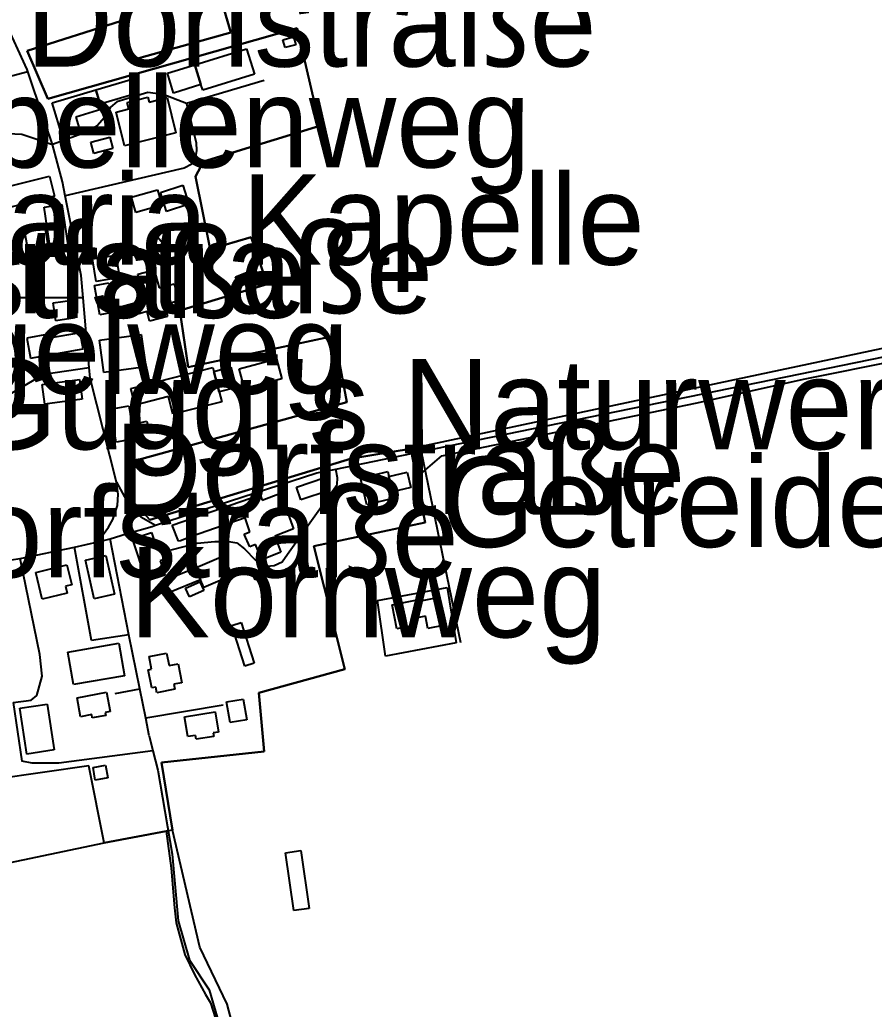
# Model space of a CAD drawing. Extents: x -3657 to 4700, y -7332 to 8131.
# Drawn here: x -2784.9 to -2374.4, y -1244 to -768.4 of the extents above; entities that cross this region are included whole.
import ezdxf

# ---------------------------------------------------------------- set-up
doc = ezdxf.new("R2010")
doc.units = 0
for name, color, linetype in [('OSM_BUILDING_DETACHED', 9, 'CONTINUOUS'), ('OSM_BUILDING_GARAGE', 9, 'CONTINUOUS'), ('OSM_BUILDING_HOUSE', 9, 'CONTINUOUS'), ('OSM_BUILDING_YES', 9, 'CONTINUOUS'), ('OSM_HIGHWAY_RESIDENTIAL', 8, 'CONTINUOUS'), ('OSM_HIGHWAY_SERVICE', 8, 'CONTINUOUS'), ('OSM_HIGHWAY_TRACK', 8, 'CONTINUOUS'), ('OSM_HIGHWAY_UNCLASSIFIED', 8, 'CONTINUOUS'), ('OSM_LABELS', 8, 'CONTINUOUS'), ('OSM_LANDUSE_FARMLAND', 3, 'CONTINUOUS'), ('OSM_LANDUSE_RESIDENTIAL', 3, 'CONTINUOUS')]:
    doc.layers.add(name, color=color, linetype=linetype)

msp = doc.modelspace()

# ---------------------------------------------------------------- linework, layer by layer
at = {"layer": 'OSM_BUILDING_DETACHED'}
for p, q in [((-2594.603808, -1048.174083), (-2583.325714, -1045.927946)), ((-2583.325714, -1045.927946), (-2580.655984, -1059.349174)), ((-2606.033592, -1049.57514), (-2594.770666, -1047.329002)), ((-2603.7355, -1061.094934), (-2606.033592, -1049.57514)), ((-2594.770666, -1047.329002), (-2594.603808, -1048.174083)), ((-2589.924196, -1055.112647), (-2596.363403, -1056.391389)), ((-2588.756189, -1060.9615), (-2589.924196, -1055.112647)), ((-2595.741478, -1059.504846), (-2603.7355, -1061.094934)), ((-2596.363403, -1056.391389), (-2595.741478, -1059.504846)), ((-2580.655984, -1059.349174), (-2588.756189, -1060.9615))]:
    msp.add_line(p, q, dxfattribs=at)
at = {"layer": 'OSM_BUILDING_GARAGE'}
for p, q in [((-2607.558068, -987.950911), (-2598.798015, -985.871566)), ((-2605.806058, -995.367613), (-2607.558068, -987.950911)), ((-2598.798015, -985.871566), (-2597.046005, -993.299387)), ((-2597.046005, -993.299387), (-2605.806058, -995.367613))]:
    msp.add_line(p, q, dxfattribs=at)
at = {"layer": 'OSM_BUILDING_HOUSE'}
for p, q in [((-2621.12667, -988.684798), (-2608.111734, -985.615818)), ((-2618.10047, -1001.505573), (-2621.12667, -988.684798)), ((-2608.111734, -985.615818), (-2607.558068, -987.950911)), ((-2607.558068, -987.950911), (-2605.806058, -995.367613)), ((-2605.085534, -998.436593), (-2618.10047, -1001.505573)), ((-2605.806058, -995.367613), (-2605.085534, -998.436593))]:
    msp.add_line(p, q, dxfattribs=at)
at = {"layer": 'OSM_BUILDING_YES'}
for p, q in [((-2658.472557, -777.959292), (-2653.345462, -776.558236)), ((-2657.433486, -781.773278), (-2658.472557, -777.959292)), ((-2653.345462, -776.558236), (-2652.30639, -780.383342)), ((-2700.801436, -790.023942), (-2675.985079, -782.295894)), ((-2675.985079, -782.295894), (-2672.177679, -794.505097)), ((-2652.30639, -780.383342), (-2657.433486, -781.773278)), ((-2713.945308, -794.127035), (-2700.801436, -790.023942)), ((-2710.95703, -803.600842), (-2713.945308, -794.127035)), ((-2697.858665, -799.475511), (-2700.801436, -790.023942)), ((-2700.801436, -790.023942), (-2697.858665, -799.475511)), ((-2748.295333, -802.11083), (-2731.472998, -797.129298)), ((-2731.472998, -797.129298), (-2729.447947, -803.967786)), ((-2672.177679, -794.505097), (-2697.001621, -802.233145)), ((-2769.31946, -808.393344), (-2748.295333, -802.11083)), ((-2746.262698, -808.949318), (-2748.295333, -802.11083)), ((-2748.295333, -802.11083), (-2746.262698, -808.949318)), ((-2697.858665, -799.475511), (-2710.95703, -803.600842)), ((-2697.001621, -802.233145), (-2697.858665, -799.475511)), ((-2764.435067, -824.616683), (-2769.31946, -808.393344)), ((-2729.447947, -803.967786), (-2746.262698, -808.949318)), ((-2733.300853, -808.081998), (-2723.35004, -805.62459)), ((-2732.519654, -811.239934), (-2733.300853, -808.081998)), ((-2723.35004, -805.62459), (-2722.781205, -807.926325)), ((-2722.781205, -807.926325), (-2714.089413, -805.780263)), ((-2714.089413, -805.780263), (-2709.880037, -822.815326)), ((-2745.53459, -811.428965), (-2758.003444, -815.176234)), ((-2746.262698, -808.949318), (-2745.53459, -811.428965)), ((-2738.594807, -812.741065), (-2732.519654, -811.239934)), ((-2734.597796, -828.919927), (-2738.594807, -812.741065)), ((-2758.003444, -815.176234), (-2755.932886, -822.0592)), ((-2755.932886, -822.0592), (-2764.435067, -824.616683)), ((-2709.880037, -822.815326), (-2734.597796, -828.919927)), ((-2750.699608, -827.174167), (-2741.583085, -824.783476)), ((-2749.266144, -832.644957), (-2750.699608, -827.174167)), ((-2741.583085, -824.783476), (-2740.149622, -830.265386)), ((-2740.149622, -830.265386), (-2749.266144, -832.644957)), ((-2800.878404, -851.170032), (-2770.677079, -843.619896)), ((-2770.677079, -843.619896), (-2768.280389, -853.216019)), ((-2730.699383, -853.460647), (-2718.655258, -850.080322)), ((-2718.655258, -850.080322), (-2716.577116, -857.474784)), ((-2717.327978, -851.381302), (-2706.504951, -847.956499)), ((-2706.504951, -847.956499), (-2703.622856, -857.063363)), ((-2768.280389, -853.216019), (-2796.395987, -860.243538)), ((-2731.192373, -853.605201), (-2730.699383, -853.460647)), ((-2729.114231, -860.999663), (-2731.192373, -853.605201)), ((-2714.453467, -860.488167), (-2717.327978, -851.381302)), ((-2773.202705, -858.508897), (-2764.74603, -857.230155)), ((-2770.259934, -877.979129), (-2773.202705, -858.508897)), ((-2764.74603, -857.230155), (-2761.803259, -876.700387)), ((-2716.577116, -857.474784), (-2729.114231, -860.999663)), ((-2703.622856, -857.063363), (-2714.453467, -860.488167)), ((-2782.948737, -867.960466), (-2773.202705, -866.203586)), ((-2781.090544, -878.301594), (-2782.948737, -867.960466)), ((-2773.202705, -866.203586), (-2771.344512, -876.544714)), ((-2721.73455, -875.243734), (-2718.670427, -872.68625)), ((-2718.670427, -872.68625), (-2716.099295, -875.76635)), ((-2771.344512, -876.544714), (-2781.090544, -878.301594)), ((-2761.803259, -876.700387), (-2770.259934, -877.979129)), ((-2719.163417, -878.323833), (-2721.73455, -875.243734)), ((-2716.099295, -875.76635), (-2719.163417, -878.323833)), ((-2750.017006, -883.372083), (-2738.723743, -881.526247)), ((-2748.249827, -894.202469), (-2750.017006, -883.372083)), ((-2738.723743, -881.526247), (-2736.956564, -892.356633)), ((-2728.158589, -890.66647), (-2720.270749, -888.542647)), ((-2720.270749, -888.542647), (-2717.934735, -897.226971)), ((-2681.294202, -891.922973), (-2673.474622, -888.976307)), ((-2673.474622, -888.976307), (-2671.699858, -893.690972)), ((-2736.956564, -892.356633), (-2748.249827, -894.202469)), ((-2724.775919, -903.253736), (-2728.158589, -890.66647)), ((-2679.519438, -896.637637), (-2681.294202, -891.922973)), ((-2671.699858, -893.690972), (-2679.519438, -896.637637)), ((-2748.970351, -896.126141), (-2742.08366, -894.869638)), ((-2746.406803, -910.236777), (-2748.970351, -896.126141)), ((-2742.08366, -894.869638), (-2739.520112, -908.991394)), ((-2717.934735, -897.226971), (-2710.699158, -895.281059)), ((-2710.699158, -895.281059), (-2708.49208, -903.498364)), ((-2768.841639, -904.532477), (-2759.527921, -903.175899)), ((-2759.527921, -903.175899), (-2758.284069, -911.70455)), ((-2735.962999, -906.255999), (-2724.775919, -903.253736)), ((-2708.49208, -903.498364), (-2715.484954, -905.377559)), ((-2767.605372, -913.061128), (-2768.841639, -904.532477)), ((-2734.529536, -911.593355), (-2735.962999, -906.255999)), ((-2715.484954, -905.377559), (-2713.968061, -911.015141)), ((-2758.284069, -911.70455), (-2767.605372, -913.061128)), ((-2739.520112, -908.991394), (-2746.406803, -910.236777)), ((-2723.721679, -908.691167), (-2734.529536, -911.593355)), ((-2722.477827, -913.305757), (-2723.721679, -908.691167)), ((-2713.968061, -911.015141), (-2722.477827, -913.305757)), ((-2771.124562, -919.58827), (-2781.43943, -921.422987)), ((-2781.43943, -921.422987), (-2779.74051, -931.007989)), ((-2770.790846, -921.456345), (-2771.124562, -919.58827)), ((-2755.879795, -918.809906), (-2770.790846, -921.456345)), ((-2754.507007, -926.526834), (-2755.879795, -918.809906)), ((-2746.611583, -922.479338), (-2726.520345, -919.721704)), ((-2744.487934, -937.991031), (-2746.611583, -922.479338)), ((-2726.520345, -919.721704), (-2724.389111, -935.233396)), ((-2779.74051, -931.007989), (-2754.507007, -926.526834)), ((-2784.95862, -930.262983), (-2783.441727, -941.271281)), ((-2679.405671, -936.134075), (-2661.460835, -931.452769)), ((-2661.460835, -931.452769), (-2658.973132, -941.015533)), ((-2724.389111, -935.233396), (-2744.487934, -937.991031)), ((-2731.564012, -945.707959), (-2692.109644, -935.533623)), ((-2692.109644, -935.533623), (-2691.624238, -937.401698)), ((-2691.624238, -937.401698), (-2683.539202, -935.300113)), ((-2683.539202, -935.300113), (-2680.96807, -945.218701)), ((-2676.917968, -945.68572), (-2679.405671, -936.134075)), ((-2783.441727, -941.271281), (-2789.023891, -942.038526)), ((-2774.188685, -943.750928), (-2756.137666, -941.2824)), ((-2756.137666, -941.2824), (-2754.848308, -950.689491)), ((-2689.053106, -947.320285), (-2691.624238, -937.401698)), ((-2691.624238, -937.401698), (-2689.053106, -947.320285)), ((-2658.973132, -941.015533), (-2676.917968, -945.68572)), ((-2772.899326, -953.158019), (-2774.188685, -943.750928)), ((-2729.523792, -953.625037), (-2731.564012, -945.707959)), ((-2680.96807, -945.218701), (-2689.053106, -947.320285)), ((-2754.848308, -950.689491), (-2772.899326, -953.158019)), ((-2713.475071, -949.477467), (-2729.523792, -953.625037)), ((-2711.267993, -958.050595), (-2713.475071, -949.477467)), ((-2689.053106, -947.320285), (-2687.839592, -952.001591)), ((-2741.347967, -955.504232), (-2732.451394, -953.958622)), ((-2738.579638, -971.382867), (-2741.347967, -955.504232)), ((-2732.451394, -953.958622), (-2729.683065, -969.826138)), ((-2687.839592, -952.001591), (-2711.267993, -958.050595)), ((-2727.551832, -962.098091), (-2723.896121, -961.264129)), ((-2726.452085, -966.879473), (-2727.551832, -962.098091)), ((-2723.896121, -961.264129), (-2722.796374, -966.045511)), ((-2729.683065, -969.826138), (-2738.579638, -971.382867)), ((-2722.796374, -966.045511), (-2726.452085, -966.879473)), ((-2651.881661, -993.0214), (-2638.259968, -988.495766)), ((-2638.259968, -988.495766), (-2636.219748, -994.655965)), ((-2649.84144, -999.170479), (-2651.881661, -993.0214)), ((-2711.624463, -1011.357443), (-2669.416935, -996.701952)), ((-2669.416935, -996.701952), (-2668.400617, -999.248316)), ((-2668.400617, -999.248316), (-2659.549551, -995.990304)), ((-2659.549551, -995.990304), (-2653.44406, -1013.080965)), ((-2636.219748, -994.655965), (-2649.84144, -999.170479)), ((-2676.637342, -1007.888162), (-2701.832923, -1016.672561)), ((-2674.399926, -1014.50426), (-2676.637342, -1007.888162)), ((-2708.575509, -1019.085491), (-2711.624463, -1011.357443)), ((-2653.44406, -1013.080965), (-2662.393724, -1016.639202)), ((-2730.74489, -1017.873466), (-2721.567692, -1014.860083)), ((-2721.567692, -1014.860083), (-2719.497134, -1021.187075)), ((-2701.832923, -1016.672561), (-2707.688127, -1018.818623)), ((-2677.145501, -1015.727404), (-2674.399926, -1014.50426)), ((-2674.399926, -1021.832005), (-2677.145501, -1015.727404)), ((-2662.393724, -1016.639202), (-2659.450953, -1024.267174)), ((-2724.055395, -1038.244376), (-2730.74489, -1017.873466)), ((-2719.497134, -1021.187075), (-2716.205477, -1020.108484)), ((-2716.205477, -1020.108484), (-2713.877048, -1027.21384)), ((-2707.688127, -1018.818623), (-2708.575509, -1019.085491)), ((-2671.654351, -1020.708937), (-2674.399926, -1021.832005)), ((-2668.605398, -1028.036682), (-2671.654351, -1020.708937)), ((-2753.339, -1028.114519), (-2743.577798, -1025.89062)), ((-2743.577798, -1025.89062), (-2739.345669, -1044.460173)), ((-2713.877048, -1027.21384), (-2717.494836, -1028.403625)), ((-2700.460136, -1031.80619), (-2687.005301, -1026.146368)), ((-2687.005301, -1026.146368), (-2683.046212, -1035.564579)), ((-2659.450953, -1024.267174), (-2668.605398, -1028.036682)), ((-2777.214885, -1034.030089), (-2762.227989, -1030.416254)), ((-2762.227989, -1030.416254), (-2759.922313, -1040.012376)), ((-2749.099286, -1046.684071), (-2753.339, -1028.114519)), ((-2717.494836, -1028.403625), (-2715.219497, -1035.342189)), ((-2715.356018, -1037.821836), (-2700.460136, -1031.80619)), ((-2700.460136, -1031.80619), (-2698.017939, -1037.621685)), ((-2698.017939, -1037.621685), (-2700.460136, -1031.80619)), ((-2774.135593, -1046.850864), (-2777.214885, -1034.030089)), ((-2715.219497, -1035.342189), (-2724.055395, -1038.244376)), ((-2683.046212, -1035.564579), (-2696.501047, -1041.224401)), ((-2673.087815, -1034.397032), (-2670.304317, -1033.251724)), ((-2671.73778, -1037.666163), (-2673.087815, -1034.397032)), ((-2668.954283, -1036.520855), (-2671.73778, -1037.666163)), ((-2670.304317, -1033.251724), (-2668.954283, -1036.520855)), ((-2759.922313, -1040.012376), (-2762.872668, -1040.712904)), ((-2762.872668, -1040.712904), (-2762.099053, -1043.948676)), ((-2712.921406, -1043.748525), (-2715.356018, -1037.821836)), ((-2698.017939, -1037.621685), (-2712.921406, -1043.748525)), ((-2705.230762, -1041.646941), (-2698.336486, -1038.544603)), ((-2698.336486, -1038.544603), (-2696.45554, -1042.736652)), ((-2696.501047, -1041.224401), (-2698.017939, -1037.621685)), ((-2762.099053, -1043.948676), (-2774.135593, -1046.850864)), ((-2739.345669, -1044.460173), (-2749.099286, -1046.684071)), ((-2703.349815, -1045.82787), (-2705.230762, -1041.646941)), ((-2696.45554, -1042.736652), (-2703.349815, -1045.82787)), ((-2682.970368, -1059.582683), (-2678.480367, -1058.159388)), ((-2676.811785, -1079.141871), (-2682.970368, -1059.582683)), ((-2678.480367, -1058.159388), (-2672.321784, -1077.729695)), ((-2761.71983, -1072.35898), (-2737.214435, -1068.133573)), ((-2737.214435, -1068.133573), (-2734.529536, -1083.700863)), ((-2759.027346, -1087.937389), (-2761.71983, -1072.35898)), ((-2722.78879, -1074.505042), (-2714.347284, -1072.825999)), ((-2721.575276, -1080.598524), (-2722.78879, -1074.505042)), ((-2714.347284, -1072.825999), (-2713.156524, -1078.830525)), ((-2713.156524, -1078.830525), (-2708.810628, -1077.963204)), ((-2708.810628, -1077.963204), (-2707.005526, -1087.058949)), ((-2672.321784, -1077.729695), (-2676.811785, -1079.141871)), ((-2734.529536, -1083.700863), (-2759.027346, -1087.937389)), ((-2723.228689, -1080.932109), (-2721.575276, -1080.598524)), ((-2721.499431, -1089.605313), (-2723.228689, -1080.932109)), ((-2707.005526, -1087.058949), (-2710.812925, -1087.815075)), ((-2710.812925, -1087.815075), (-2710.335104, -1090.205766)), ((-2757.320842, -1094.2755), (-2743.153069, -1091.673539)), ((-2743.153069, -1091.673539), (-2741.446565, -1100.924957)), ((-2719.504718, -1089.216131), (-2721.499431, -1089.605313)), ((-2718.966221, -1091.929287), (-2719.504718, -1089.216131)), ((-2710.335104, -1090.205766), (-2718.966221, -1091.929287)), ((-2784.791762, -1099.368228), (-2771.723735, -1097.411197)), ((-2771.723735, -1097.411197), (-2768.439663, -1119.383314)), ((-2755.644677, -1103.404604), (-2757.320842, -1094.2755)), ((-2685.5415, -1096.321487), (-2677.555062, -1094.953789)), ((-2683.850165, -1106.240074), (-2685.5415, -1096.321487)), ((-2677.555062, -1094.953789), (-2675.863727, -1104.872377)), ((-2781.50769, -1121.340345), (-2784.791762, -1099.368228)), ((-2750.3128, -1102.414969), (-2755.644677, -1103.404604)), ((-2750.024591, -1103.971698), (-2750.3128, -1102.414969)), ((-2743.608136, -1102.793031), (-2750.024591, -1103.971698)), ((-2741.446565, -1100.924957), (-2743.873592, -1101.369736)), ((-2743.873592, -1101.369736), (-2743.608136, -1102.793031)), ((-2705.700998, -1103.404604), (-2690.96439, -1101.102869)), ((-2704.214444, -1112.956248), (-2705.700998, -1103.404604)), ((-2690.96439, -1101.102869), (-2689.455082, -1110.799066)), ((-2675.863727, -1104.872377), (-2683.850165, -1106.240074)), ((-2700.490473, -1112.378034), (-2704.214444, -1112.956248)), ((-2700.202264, -1114.201631), (-2700.490473, -1112.378034)), ((-2691.700083, -1112.878411), (-2700.202264, -1114.201631)), ((-2689.455082, -1110.799066), (-2691.957954, -1111.188248)), ((-2691.957954, -1111.188248), (-2691.700083, -1112.878411)), ((-2768.439663, -1119.383314), (-2781.50769, -1121.340345)), ((-2749.660536, -1127.80077), (-2743.691565, -1126.766658)), ((-2743.691565, -1126.766658), (-2742.64491, -1132.86014)), ((-2748.606296, -1133.894252), (-2749.660536, -1127.80077)), ((-2742.64491, -1132.86014), (-2748.606296, -1133.894252)), ((-2657.221121, -1168.842818), (-2649.788349, -1167.764227)), ((-2653.208941, -1196.608191), (-2657.221121, -1168.842818)), ((-2649.788349, -1167.764227), (-2645.776169, -1195.5296)), ((-2645.776169, -1195.5296), (-2653.208941, -1196.608191))]:
    msp.add_line(p, q, dxfattribs=at)
at = {"layer": 'OSM_HIGHWAY_RESIDENTIAL'}
for p, q in [((-2781.302909, -792.325677), (-2792.072844, -768.963623)), ((-2780.976777, -793.304192), (-2781.302909, -792.325677)), ((-2778.883466, -799.475511), (-2780.976777, -793.304192)), ((-2769.137433, -828.308355), (-2778.883466, -799.475511)), ((-2793.877946, -822.893162), (-2783.919548, -823.404659)), ((-2783.919548, -823.404659), (-2769.137433, -828.308355)), ((-2764.366807, -846.355292), (-2769.137433, -828.308355)), ((-2763.039526, -853.026987), (-2764.366807, -846.355292)), ((-2755.447481, -891.266922), (-2763.039526, -853.026987)), ((-2754.507007, -902.008352), (-2755.447481, -891.266922)), ((-2754.507007, -902.008352), (-2807.628575, -902.164025)), ((-2751.571821, -935.555862), (-2754.507007, -902.008352)), ((-2751.131922, -940.62635), (-2751.571821, -935.555862)), ((-2738.382442, -990.697426), (-2751.131922, -940.62635)), ((-2592.085767, -975.91962), (-2573.10186, -1067.777749)), ((-2737.563321, -996.401726), (-2738.382442, -990.697426)), ((-2738.382442, -990.697426), (-2732.678927, -1001.283183)), ((-2737.972882, -1001.894755), (-2737.563321, -996.401726)), ((-2740.210298, -1008.610929), (-2737.972882, -1001.894755)), ((-2732.678927, -1001.283183), (-2729.425194, -1005.352917)), ((-2729.425194, -1005.352917), (-2726.785801, -1007.387784)), ((-2726.785801, -1007.387784), (-2719.679161, -1011.413041)), ((-2747.461043, -1019.285641), (-2742.242933, -1012.269242)), ((-2742.242933, -1012.269242), (-2740.210298, -1008.610929)), ((-2747.461043, -1019.285641), (-2741.401058, -1017.828988)), ((-2741.401058, -1017.828988), (-2733.793843, -1015.560611)), ((-2732.474147, -1064.01936), (-2741.401058, -1017.828988)), ((-2784.769008, -1027.380632), (-2758.663292, -1021.976559)), ((-2758.663292, -1021.976559), (-2747.461043, -1019.285641)), ((-2793.422879, -1028.570418), (-2784.769008, -1027.380632)), ((-2727.233284, -1089.961137), (-2732.474147, -1064.01936)), ((-2724.396696, -1104.038415), (-2727.233284, -1089.961137)), ((-2722.659854, -1112.633782), (-2724.396696, -1104.038415))]:
    msp.add_line(p, q, dxfattribs=at)
at = {"layer": 'OSM_HIGHWAY_SERVICE'}
for p, q in [((-2814.02986, -801.68829), (-2780.976777, -793.304192)), ((-2667.422222, -797.651914), (-2704.851539, -808.637972)), ((-2723.365209, -803.345094), (-2738.215584, -807.81513)), ((-2716.038619, -804.356968), (-2723.365209, -803.345094)), ((-2738.215584, -807.81513), (-2741.264538, -810.461569)), ((-2704.851539, -808.637972), (-2716.038619, -804.356968)), ((-2741.264538, -810.461569), (-2744.116295, -815.343027)), ((-2704.851539, -808.637972), (-2700.171926, -827.552229)), ((-2744.116295, -815.343027), (-2747.77959, -819.412761)), ((-2752.861179, -822.470621), (-2769.137433, -828.308355)), ((-2747.77959, -819.412761), (-2752.861179, -822.470621)), ((-2700.171926, -827.552229), (-2699.967146, -831.221662)), ((-2699.967146, -831.221662), (-2700.581487, -835.291396)), ((-2700.581487, -835.291396), (-2702.204562, -837.726565)), ((-2705.867857, -839.761432), (-2763.039526, -853.026987)), ((-2702.204562, -837.726565), (-2705.867857, -839.761432)), ((-2773.369563, -938.813873), (-2751.571821, -935.555862)), ((-2794.325429, -951.023076), (-2773.369563, -938.813873)), ((-2632.184814, -988.662559), (-2633.09495, -984.337076)), ((-2632.389595, -991.720419), (-2632.184814, -988.662559)), ((-2656.189635, -1025.290168), (-2632.389595, -991.720419)), ((-2750.38106, -1066.799234), (-2758.663292, -1021.976559)), ((-2712.132622, -1023.2553), (-2699.724443, -1019.997289)), ((-2699.724443, -1019.997289), (-2691.184339, -1019.185566)), ((-2691.184339, -1019.185566), (-2684.472091, -1019.185566)), ((-2684.472091, -1019.185566), (-2680.604016, -1019.797138)), ((-2680.604016, -1019.797138), (-2676.940721, -1022.643728)), ((-2676.940721, -1022.643728), (-2671.654351, -1028.136758)), ((-2658.836612, -1028.948481), (-2656.189635, -1025.290168)), ((-2775.197418, -1073.515407), (-2784.769008, -1027.380632)), ((-2671.654351, -1028.136758), (-2668.605398, -1030.583046)), ((-2668.605398, -1030.583046), (-2666.163201, -1030.983348)), ((-2666.163201, -1030.983348), (-2662.704687, -1030.783197)), ((-2662.704687, -1030.783197), (-2658.836612, -1028.948481)), ((-2732.474147, -1064.01936), (-2750.38106, -1066.799234)), ((-2774.1811, -1083.889894), (-2775.197418, -1073.515407)), ((-2776.623297, -1093.252507), (-2774.1811, -1083.889894)), ((-2779.475054, -1095.487525), (-2776.623297, -1093.252507)), ((-2738.989199, -1092.229513), (-2727.233284, -1089.961137)), ((-2788.037911, -1096.543877), (-2779.475054, -1095.487525)), ((-2788.037911, -1096.543877), (-2783.949886, -1124.787388)), ((-2687.111484, -1097.922694), (-2724.396696, -1104.038415))]:
    msp.add_line(p, q, dxfattribs=at)
at = {"layer": 'OSM_HIGHWAY_TRACK'}
for p, q in [((-2722.659854, -1112.633782), (-2720.892675, -1119.805855)), ((-2720.892675, -1119.805855), (-2766.042973, -1125.799262)), ((-2720.892675, -1119.805855), (-2718.586998, -1129.168468)), ((-2778.860713, -1125.799262), (-2783.949886, -1124.787388)), ((-2766.042973, -1125.799262), (-2778.860713, -1125.799262)), ((-2718.586998, -1129.168468), (-2711.601709, -1169.432151)), ((-2711.601709, -1169.432151), (-2708.727198, -1201.478529)), ((-2708.727198, -1201.478529), (-2703.387738, -1220.370547)), ((-2703.387738, -1220.370547), (-2693.945083, -1234.748051)), ((-2693.945083, -1234.748051), (-2683.554371, -1269.741094))]:
    msp.add_line(p, q, dxfattribs=at)
at = {"layer": 'OSM_HIGHWAY_UNCLASSIFIED'}
for p, q in [((-2592.085767, -975.91962), (-2254.728926, -906.711898)), ((-2633.09495, -984.337076), (-2592.085767, -975.91962)), ((-2642.203888, -986.205151), (-2633.09495, -984.337076)), ((-2719.679161, -1011.413041), (-2642.203888, -986.205151)), ((-2733.793843, -1015.560611), (-2721.256729, -1011.924537)), ((-2721.256729, -1011.924537), (-2719.679161, -1011.413041))]:
    msp.add_line(p, q, dxfattribs=at)
at = {"layer": 'OSM_LANDUSE_FARMLAND'}
for p, q in [((-2683.478527, -774.445533), (-2696.417618, -730.957197)), ((-2781.340832, -783.330007), (-2736.076766, -768.819069)), ((-2736.076766, -768.819069), (-2730.494603, -787.599892)), ((-2651.616204, -772.466263), (-2771.397603, -806.447432)), ((-2730.494603, -787.599892), (-2683.478527, -774.445533)), ((-2640.785594, -819.346044), (-2651.616204, -772.466263)), ((-2771.397603, -806.447432), (-2781.340832, -783.330007)), ((-2696.667905, -836.458943), (-2640.785594, -819.346044)), ((-2700.437382, -843.775569), (-2696.667905, -836.458943)), ((-2693.42934, -878.657418), (-2700.437382, -843.775569)), ((-2673.686987, -872.886401), (-2693.42934, -878.657418)), ((-2666.011512, -895.49233), (-2673.686987, -872.886401)), ((-2147.93971, -879.168914), (-2448.997319, -943.0504)), ((-2708.044597, -908.101834), (-2666.011512, -895.49233)), ((-2407.495146, -941.004413), (-2189.358453, -896.726593)), ((-2704.002079, -935.355711), (-2708.044597, -908.101834)), ((-2633.686538, -920.388874), (-2704.002079, -935.355711)), ((-2627.785827, -952.212862), (-2633.686538, -920.388874)), ((-2460.161646, -952.635402), (-2407.495146, -941.004413)), ((-2448.997319, -943.0504), (-2597.129434, -974.696476)), ((-2733.740752, -981.6128), (-2627.785827, -952.212862)), ((-2582.04394, -978.054563), (-2460.161646, -952.635402)), ((-2597.129434, -974.696476), (-2625.578749, -979.255468)), ((-2625.578749, -979.255468), (-2722.462658, -1008.777721)), ((-2594.399028, -988.518005), (-2582.04394, -978.054563)), ((-2732.1556, -997.969574), (-2733.740752, -981.6128)), ((-2590.136561, -1010.134299), (-2594.399028, -988.518005)), ((-2722.462658, -1008.777721), (-2732.1556, -997.969574)), ((-2643.660104, -1021.498421), (-2590.136561, -1010.134299)), ((-2628.695962, -1080.609644), (-2643.660104, -1021.498421)), ((-2670.099537, -1091.907048), (-2628.695962, -1080.609644)), ((-2667.45256, -1120.12832), (-2670.099537, -1091.907048)), ((-2716.751559, -1125.354482), (-2667.45256, -1120.12832)), ((-2711.58654, -1157.901237), (-2716.751559, -1125.354482)), ((-2744.381751, -1164.005839), (-2714.559649, -1158.457212)), ((-2714.559649, -1158.457212), (-2712.208466, -1176.259519)), ((-2698.404747, -1214.232587), (-2711.58654, -1157.901237)), ((-2880.6366, -1192.638532), (-2744.381751, -1164.005839)), ((-2712.208466, -1176.259519), (-2710.517131, -1195.296091)), ((-2710.517131, -1195.296091), (-2709.735932, -1202.445925)), ((-2709.735932, -1202.445925), (-2705.579647, -1217.712988)), ((-2685.200199, -1241.5643), (-2698.404747, -1214.232587)), ((-2705.579647, -1217.712988), (-2700.862112, -1227.364708)), ((-2700.862112, -1227.364708), (-2695.590911, -1237.016427)), ((-2695.590911, -1237.016427), (-2693.186637, -1240.886011)), ((-2693.186637, -1240.886011), (-2687.756163, -1258.21018)), ((-2660.48244, -1334.289749), (-2685.200199, -1241.5643))]:
    msp.add_line(p, q, dxfattribs=at)
at = {"layer": 'OSM_LANDUSE_RESIDENTIAL'}
for p, q in [((-2696.417618, -730.957197), (-2683.478527, -774.445533)), ((-2736.076766, -768.819069), (-2781.340832, -783.330007)), ((-2730.494603, -787.599892), (-2736.076766, -768.819069)), ((-2771.397603, -806.447432), (-2651.616204, -772.466263)), ((-2683.478527, -774.445533), (-2730.494603, -787.599892)), ((-2651.616204, -772.466263), (-2640.785594, -819.346044)), ((-2781.340832, -783.330007), (-2771.397603, -806.447432)), ((-2640.785594, -819.346044), (-2696.667905, -836.458943)), ((-2696.667905, -836.458943), (-2700.437382, -843.775569)), ((-2700.437382, -843.775569), (-2693.42934, -878.657418)), ((-2693.42934, -878.657418), (-2673.686987, -872.886401)), ((-2673.686987, -872.886401), (-2666.011512, -895.49233)), ((-2666.011512, -895.49233), (-2708.044597, -908.101834)), ((-2708.044597, -908.101834), (-2704.002079, -935.355711)), ((-2704.002079, -935.355711), (-2633.686538, -920.388874)), ((-2633.686538, -920.388874), (-2627.785827, -952.212862)), ((-2627.785827, -952.212862), (-2733.740752, -981.6128)), ((-2625.578749, -979.255468), (-2597.129434, -974.696476)), ((-2597.129434, -974.696476), (-2594.399028, -988.518005)), ((-2722.462658, -1008.777721), (-2625.578749, -979.255468)), ((-2733.740752, -981.6128), (-2732.1556, -997.969574)), ((-2594.399028, -988.518005), (-2590.136561, -1010.134299)), ((-2732.1556, -997.969574), (-2722.462658, -1008.777721)), ((-2590.136561, -1010.134299), (-2643.660104, -1021.498421)), ((-2643.660104, -1021.498421), (-2628.695962, -1080.609644)), ((-2612.980958, -1047.629228), (-2579.616913, -1041.324476)), ((-2579.616913, -1041.324476), (-2575.14208, -1067.9779)), ((-2609.112883, -1074.282652), (-2612.980958, -1047.629228)), ((-2575.14208, -1067.9779), (-2609.112883, -1074.282652)), ((-2628.695962, -1080.609644), (-2670.099537, -1091.907048)), ((-2670.099537, -1091.907048), (-2667.45256, -1120.12832)), ((-2667.45256, -1120.12832), (-2716.751559, -1125.354482)), ((-2751.731094, -1126.955689), (-2803.441952, -1134.427988)), ((-2744.381751, -1164.005839), (-2751.731094, -1126.955689)), ((-2716.751559, -1125.354482), (-2711.58654, -1157.901237)), ((-2714.559649, -1158.457212), (-2744.381751, -1164.005839)), ((-2711.58654, -1157.901237), (-2714.559649, -1158.457212))]:
    msp.add_line(p, q, dxfattribs=at)

# ---------------------------------------------------------------- texts
at = {"layer": 'OSM_LABELS'}
for s, p in [('Dorfstraße', (-2781.969872, -790.878907)), ('Kapellenweg', (-2871.917464, -839.39875)), ('Ave Maria Kapelle', (-2955.769358, -886.142425)), ('Dorfstraße', (-2860.536063, -909.466333)), ('Hauptstraße', (-2966.293153, -911.707698)), ('Niggelweg', (-2897.804548, -948.207377)), ("Guggi's Naturwerkstatt", (-2812.061271, -974.871917)), ('Dorfstraße', (-2739.353612, -1006.039368)), ('Getreideweg', (-2582.593814, -1021.848685)), ('Dorfstraße', (-2848.14898, -1036.482831)), ('Kornweg', (-2732.221657, -1065.26916))]:
    msp.add_text(s, height=43.418293, dxfattribs=at).set_placement(p)

doc.saveas('drawing.dxf')
